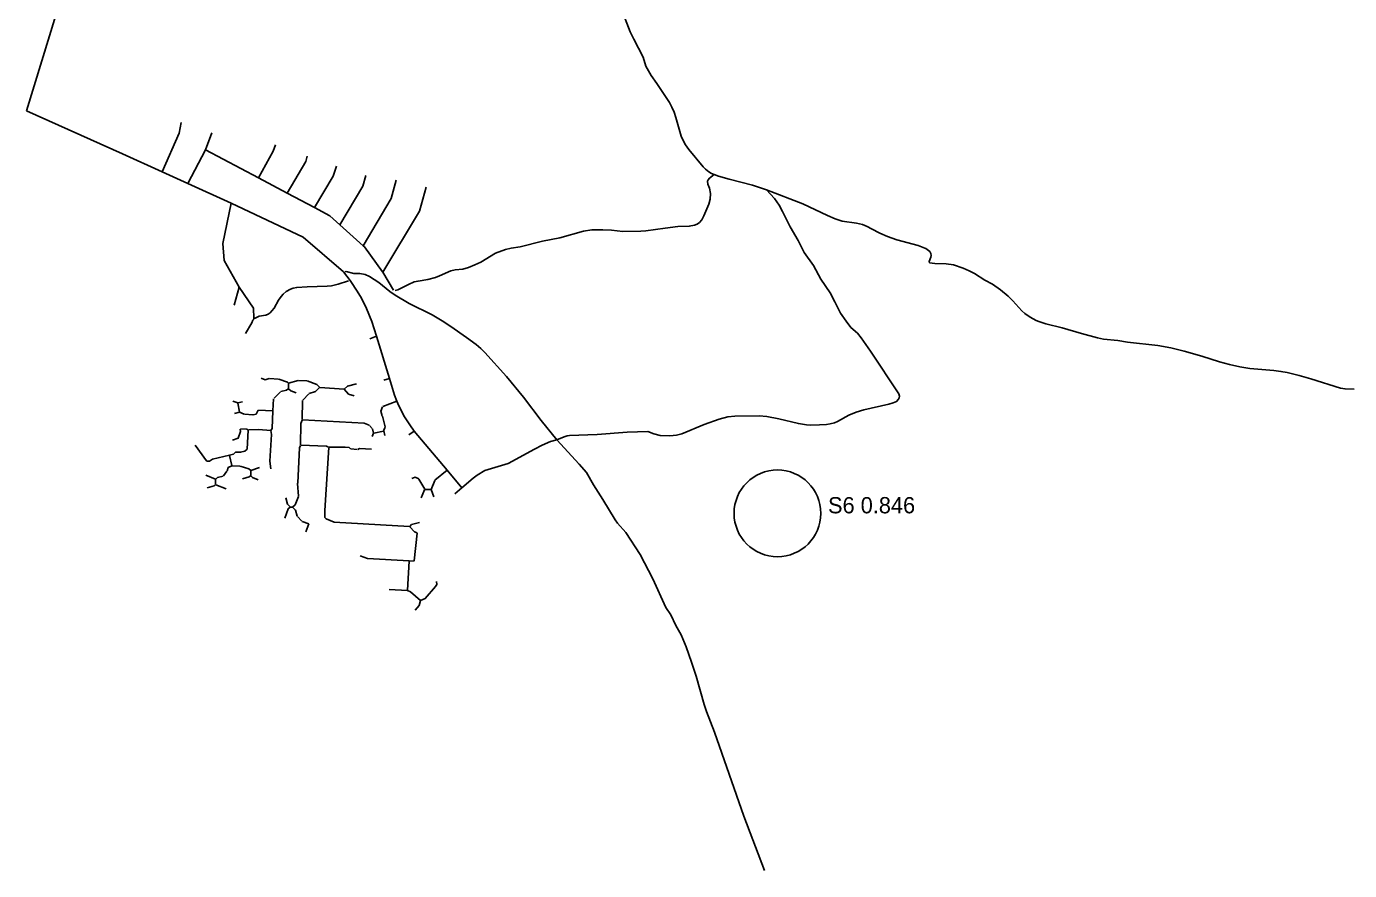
# Model space of a CAD drawing. Header units: metres. Extents: x 432891 to 477890, y 2556094 to 2581523.
# Drawn here: x 452797 to 456458, y 2564037 to 2566372 of the extents above; entities that cross this region are included whole.
import ezdxf

# ---------------------------------------------------------------- set-up
doc = ezdxf.new("R2010")
doc.units = ezdxf.units.M
doc.layers.add('W10_PIPE_DN200', color=8, linetype='Continuous')
doc.layers.add('W10_STP_CANDIDATES', color=5, linetype='Continuous')

msp = doc.modelspace()

# ---------------------------------------------------------------- linework, layer by layer
at = {"layer": 'W10_PIPE_DN200'}
for points in [[(452921.1, 2566543), (452797.3, 2566139)], [(454428.3, 2566493), (454428.9, 2566489.9), (454435.2, 2566451.4), (454442.9, 2566421.8), (454467.7, 2566357.7), (454477.3, 2566337.3), (454503.1, 2566287.2), (454511.1, 2566262.5), (454525.2, 2566236.4), (454541.7, 2566214.1), (454576.1, 2566161.4), (454582.9, 2566149.3), (454589.3, 2566134.6), (454594.1, 2566120.3), (454609.1, 2566068.6), (454614.2, 2566056.2), (454620.6, 2566044.2), (454629.9, 2566031.6), (454669.1, 2565984.2), (454676, 2565976.9), (454684.8, 2565969.7), (454693, 2565965.2), (454700.1, 2565962.4)], [(453063.1, 2566020.2), (452797.3, 2566139)], [(453225.1, 2566106.1), (453219.4, 2566077), (453172.5, 2565970.3)], [(453310.2, 2566078.1), (453293, 2566031.1)], [(453293, 2566031.1), (453243.4, 2565937.9)], [(453293, 2566031.1), (453439.2, 2565953.5)], [(453486.2, 2566044.3), (453479.9, 2566026.7), (453439.2, 2565953.5)], [(453172.5, 2565970.3), (453063.1, 2566020.2)], [(453574.2, 2566013.7), (453570.1, 2565998.7), (453518.8, 2565911.2)], [(453654.8, 2565986), (453646.1, 2565958.3), (453593.9, 2565871.3)], [(453243.4, 2565937.9), (453172.5, 2565970.3)], [(453439.2, 2565953.5), (453518.8, 2565911.2)], [(453735.8, 2565959.9), (453727.7, 2565930.7), (453664.6, 2565823.3)], [(454700.1, 2565962.4), (454687.4, 2565952.4), (454683.5, 2565947.9), (454681.8, 2565944.1), (454682.5, 2565935.9), (454686.9, 2565924.5), (454689.6, 2565910.3), (454689, 2565894.2), (454685.2, 2565880.1), (454671.8, 2565848.1), (454665.9, 2565837.2), (454659.5, 2565830.1), (454652.7, 2565825.5), (454645.7, 2565822.6), (454631, 2565819.6), (454599.8, 2565818.8), (454564.3, 2565814.5), (454510.6, 2565806.6), (454497.1, 2565805.6), (454447.6, 2565805.2), (454416.2, 2565808.5), (454391.9, 2565809.9), (454361.9, 2565809.2), (454338.5, 2565805.4), (454273.1, 2565786.9), (454225.1, 2565778.2), (454163.5, 2565762.6), (454138.6, 2565758.9), (454122.7, 2565755.5), (454095.3, 2565744.5), (454054.7, 2565720.2), (454037.8, 2565712.2), (454020.3, 2565705.1), (454004.3, 2565700.9), (453983.1, 2565698.5), (453971, 2565695.8), (453940.4, 2565681.8), (453929, 2565677.6), (453907.8, 2565671.7), (453880.9, 2565667.7), (453870, 2565665.2), (453854.3, 2565658.6), (453824.6, 2565643.2), (453817, 2565641.2)], [(454844.8, 2565920.1), (454806, 2565933), (454741.5, 2565949.5), (454712.3, 2565958), (454700.1, 2565962.4)], [(453363.6, 2565883), (453243.4, 2565937.9)], [(453820.3, 2565946.7), (453806.5, 2565896.6), (453728.8, 2565765.3)], [(453903.1, 2565927.1), (453884.8, 2565861.5), (453783.6, 2565691.9)], [(454516, 2565251.4), (454532.9, 2565245), (454550.4, 2565240.5), (454577.4, 2565239.5), (454595.6, 2565241.2), (454610.4, 2565245.4), (454672.4, 2565270.9), (454713.5, 2565285.9), (454738, 2565291.8), (454757.4, 2565294), (454824.1, 2565294.4), (454846.1, 2565292.8), (454878.8, 2565286.5), (454932.9, 2565273.4), (454955, 2565269.9), (454965.4, 2565269.2), (454991.8, 2565269.7), (455010.9, 2565271.2), (455021, 2565272.7), (455033, 2565275.8), (455041.6, 2565279.2), (455072.7, 2565296.4), (455093.2, 2565305.2), (455114.1, 2565311.5), (455182.8, 2565326.8), (455195.1, 2565330.5), (455204.5, 2565334.9), (455209.9, 2565340.5), (455211.9, 2565344.5), (455212.7, 2565349.1), (455210.8, 2565355.5), (455132.4, 2565473.9), (455106.8, 2565510.6), (455096.2, 2565523.2), (455077.8, 2565539.6), (455064.7, 2565556.3), (455049.8, 2565578.7), (455033.6, 2565610.5), (455020.9, 2565635.3), (454994.9, 2565672.9), (454974.5, 2565710.6), (454949.1, 2565747.2), (454932.6, 2565779.7), (454909.9, 2565818), (454889.3, 2565860.4), (454879.7, 2565877.7), (454866.7, 2565896), (454844.8, 2565920.1)], [(454844.8, 2565920.1), (454945.4, 2565881.4), (455013.2, 2565848.9), (455034.3, 2565839.7), (455053.9, 2565833.9), (455094.1, 2565827.8), (455109.9, 2565824.3), (455123.4, 2565819), (455135.6, 2565812.1), (455158, 2565799.9), (455179.7, 2565790.6), (455205.7, 2565782.1), (455264, 2565765.7), (455282.9, 2565759.1), (455285.6, 2565757.5), (455296.2, 2565749.5), (455299.6, 2565743.8), (455299.9, 2565738.7), (455299.1, 2565734.2), (455295, 2565721.5), (455296.1, 2565718.4), (455310.8, 2565716.3), (455341.4, 2565715.7), (455362.4, 2565712.2), (455388.5, 2565703.4), (455405.5, 2565696.2), (455420.3, 2565688.7), (455448.8, 2565670.1), (455469.7, 2565659.5), (455492.5, 2565643.8), (455513.6, 2565626), (455526.6, 2565612.9), (455551.6, 2565585.3), (455559.2, 2565578.3), (455574, 2565567.8), (455590.6, 2565558.8), (455598.3, 2565555.4), (455617.3, 2565549.4), (455662.4, 2565538.1), (455715.9, 2565522.4), (455760.9, 2565510.5), (455777.1, 2565507.1), (455816.4, 2565503.3), (455843.9, 2565498.8), (455927, 2565489.6), (455963.4, 2565482.7), (456000, 2565473.6), (456048.8, 2565459.6), (456097.9, 2565443.8), (456125.9, 2565436.4), (456154.6, 2565430.1), (456182.3, 2565425.8), (456248, 2565420.4), (456267.8, 2565417.8), (456284.8, 2565414.7), (456318.5, 2565406.2), (456350.7, 2565397.1), (456433, 2565371.7), (456445.5, 2565369.2), (456470.7, 2565368.8)], [(453340.7, 2565771.8), (453363.6, 2565883)], [(453674.2, 2565693.2), (453562.6, 2565789.1), (453363.6, 2565883)], [(453518.8, 2565911.2), (453593.9, 2565871.3)], [(453593.9, 2565871.3), (453636.6, 2565848.6), (453664.6, 2565823.3)], [(453664.6, 2565823.3), (453728.8, 2565765.3)], [(453386, 2565650.5), (453344.6, 2565724.3), (453340.7, 2565771.8)], [(453728.8, 2565765.3), (453732.2, 2565762.2), (453782.8, 2565693.2), (453783.6, 2565691.9)], [(453692.5, 2565669.5), (453674.2, 2565693.2)], [(453802.6, 2565639.2), (453771.9, 2565663.5), (453746.7, 2565680.4), (453734.6, 2565686), (453719.2, 2565689), (453702.8, 2565688.6), (453681.8, 2565693.9), (453678.9, 2565693.6)], [(453688.4, 2565668.2), (453659.8, 2565658.7), (453640.9, 2565654.6), (453629, 2565653.6), (453573.8, 2565652), (453545.2, 2565650.1), (453535.1, 2565648.1), (453527.6, 2565645.5), (453515.9, 2565639.1), (453507.2, 2565631.5), (453501.7, 2565625.4), (453494.5, 2565615.2), (453482.9, 2565593.1), (453476.5, 2565584.9), (453471.6, 2565580.1), (453465.7, 2565576.2), (453459.2, 2565573.5), (453440.7, 2565570.3), (453432.3, 2565566.1), (453430.4, 2565564.9)], [(453692.5, 2565669.5), (453694.7, 2565666.2)], [(453766.2, 2565515), (453752.9, 2565556.2), (453738.5, 2565591.8), (453724, 2565620.3), (453712.6, 2565640.2), (453694.7, 2565666.2)], [(453783.6, 2565691.9), (453813.2, 2565642.5)], [(453386, 2565650.5), (453372.2, 2565601.3)], [(453426.4, 2565564.8), (453425.6, 2565593), (453386, 2565650.5)], [(454014.3, 2565511.5), (453971.4, 2565541.9), (453947.5, 2565557.8), (453919.3, 2565573.9), (453855.8, 2565605.5), (453817.4, 2565628.8), (453802.6, 2565639.2)], [(453403, 2565522.4), (453420.7, 2565552.2), (453423.8, 2565559.7)], [(453426.5, 2565562.7), (453423.8, 2565559.7)], [(453426.4, 2565564.8), (453430.4, 2565564.9)], [(453426.5, 2565562.7), (453426.4, 2565564.8)], [(453747.6, 2565507.5), (453766.2, 2565515)], [(453801.4, 2565397.9), (453766.2, 2565515)], [(454264.5, 2565228.8), (454221.3, 2565281.5), (454172, 2565346.7), (454125.4, 2565403.7), (454065.1, 2565470.3), (454054.5, 2565481), (454041.3, 2565492.2), (454014.3, 2565511.5)], [(453446.7, 2565398.8), (453457.7, 2565394.8), (453468.7, 2565397.8)], [(453494.7, 2565395.9), (453469.7, 2565397.8)], [(453495.7, 2565395.8), (453519.7, 2565387.8), (453522.7, 2565384.8)], [(453521.7, 2565369.8), (453516.7, 2565365.8), (453500.7, 2565361.8)], [(453548.7, 2565392.8), (453522.7, 2565384.8)], [(453522.7, 2565384.8), (453522.7, 2565370.8)], [(453522.7, 2565369.8), (453528.7, 2565363.8), (453543.7, 2565358.8)], [(453572.7, 2565391.9), (453549.7, 2565392.8)], [(453573.7, 2565391.8), (453600.7, 2565381.8), (453607.7, 2565373.8)], [(453607.7, 2565372.8), (453596.7, 2565361.8), (453579.7, 2565356.8)], [(453608.7, 2565372.8), (453676.7, 2565368.8)], [(453710.7, 2565383.8), (453685.7, 2565376.8), (453676.7, 2565368.8)], [(453676.7, 2565368.8), (453688.7, 2565354.8), (453703.7, 2565349.8)], [(453786.3, 2565393.9), (453801.4, 2565397.9)], [(453822.1, 2565335.7), (453815.4, 2565352.4), (453801.4, 2565397.9)], [(453368.7, 2565335.8), (453381.7, 2565330.8)], [(453381.7, 2565330.8), (453394.7, 2565333.8)], [(453386.5, 2565305.8), (453381.9, 2565329.8)], [(453480.7, 2565341.8), (453479.1, 2565308.9)], [(453482.4, 2565343.5), (453500, 2565361.1)], [(453560.7, 2565336.8), (453559.7, 2565284.8)], [(453562.4, 2565338.5), (453578.9, 2565356.1)], [(453822.1, 2565335.7), (453783.6, 2565320.2)], [(453870.3, 2565252.5), (453857.8, 2565269.6), (453843.5, 2565292.1), (453827.3, 2565322.8), (453822.1, 2565335.7)], [(453372.7, 2565300.8), (453386.7, 2565304.8)], [(453386.7, 2565304.8), (453399.7, 2565299.8)], [(453400.7, 2565299.7), (453423.7, 2565297.9)], [(453438.7, 2565310.8), (453432.7, 2565299.8), (453424.7, 2565297.8)], [(453478.1, 2565308.9), (453439.7, 2565310.8)], [(453479.1, 2565308.9), (453476.7, 2565259.8), (453473.7, 2565253.8)], [(453782.7, 2565319.8), (453777.7, 2565307.8), (453781.7, 2565294.8)], [(453789.4, 2565264.8), (453782, 2565293.9)], [(453410.7, 2565254.8), (453407.7, 2565202.8), (453401.7, 2565196.8), (453389.7, 2565193.8), (453375.7, 2565193.8), (453369.7, 2565188.8), (453358.6, 2565186.1)], [(453388.7, 2565257.8), (453389.7, 2565251.8), (453382.7, 2565232.8), (453367.7, 2565227.8)], [(453389.7, 2565258.8), (453406.7, 2565257.8), (453409.7, 2565255.8)], [(453411.7, 2565255.8), (453439.7, 2565256.8), (453473.7, 2565253.8)], [(453473.7, 2565253.8), (453475.7, 2565242.8), (453470.7, 2565169.8), (453473.7, 2565147.8)], [(453559.7, 2565282.8), (453556.7, 2565273.8), (453555.7, 2565214.8)], [(453560.7, 2565283.8), (453731.7, 2565274.8), (453745.7, 2565268.8)], [(453746.4, 2565268.1), (453754, 2565259.6)], [(453754.7, 2565258.8), (453757.7, 2565246.8)], [(453789.7, 2565263.8), (453785.7, 2565254.8), (453786.1, 2565252.9)], [(453757.7, 2565246.8), (453753.7, 2565237.8)], [(453758.6, 2565247.1), (453785.1, 2565252.7)], [(453786.1, 2565252.9), (453788.7, 2565240.8)], [(453855.2, 2565242.5), (453870.3, 2565252.5)], [(453960.8, 2565144.4), (453870.3, 2565252.5)], [(454001.8, 2565095.2), (454033, 2565122.4), (454044.3, 2565131), (454065.5, 2565143.1), (454130.1, 2565163.1), (454202.6, 2565202.5), (454224.5, 2565213.6), (454247.5, 2565224.1), (454264.5, 2565228.8)], [(454264.5, 2565228.8), (454284.8, 2565236.9), (454293.1, 2565239.4), (454300, 2565240.2), (454376.1, 2565243.1), (454459.4, 2565250), (454516, 2565251.4)], [(454838.8, 2564036.6), (454782.1, 2564187.5), (454700.8, 2564419.1), (454678.9, 2564476.3), (454672.6, 2564495.9), (454650, 2564574.5), (454637.3, 2564613.6), (454622.5, 2564655.6), (454608.7, 2564689), (454593.9, 2564714.9), (454579.6, 2564743.7), (454566.3, 2564764.4), (454530.6, 2564843.8), (454495, 2564911.5), (454455.3, 2564971.8), (454432.8, 2564998.1), (454426.1, 2565007.4), (454392.1, 2565063.4), (454366.3, 2565104), (454346.4, 2565138), (454326.9, 2565161.1), (454264.5, 2565228.8)], [(453295.1, 2565170.6), (453264.2, 2565214)], [(453358.6, 2565186.1), (453311.7, 2565174.8), (453303.7, 2565169.8), (453295.7, 2565169.8)], [(453365.4, 2565157.8), (453358.8, 2565185.2)], [(453555.7, 2565212.8), (453552.7, 2565205.8), (453547.7, 2565109.8)], [(453556.7, 2565213.8), (453627.7, 2565210.8), (453632.7, 2565207.8)], [(453633.7, 2565206.8), (453622.7, 2565032.8), (453622.7, 2565013.8), (453626.7, 2565009.8), (453648.7, 2565000.8), (453856.7, 2564988.8)], [(453634.7, 2565207.8), (453678.7, 2565207.8), (453689.7, 2565206.8), (453693.7, 2565203.8)], [(453694.7, 2565203.8), (453712.7, 2565202)], [(453751.7, 2565202.8), (453718.7, 2565204.8), (453713.7, 2565201.8)], [(453365.7, 2565156.8), (453355.7, 2565151.8), (453352.7, 2565142.8)], [(453366.7, 2565156.8), (453387.7, 2565155.8)], [(453388.7, 2565155.8), (453412.7, 2565147.8), (453417.7, 2565143.8)], [(453441.7, 2565151.8), (453417.7, 2565143.8)], [(453417.7, 2565143.8), (453417.7, 2565129.8)], [(453960.8, 2565144.4), (453927.4, 2565116.5)], [(454001.8, 2565095.2), (453960.8, 2565144.4)], [(453293.7, 2565130.8), (453320.7, 2565119.8)], [(453320.7, 2565118.8), (453320.7, 2565104.8)], [(453341.7, 2565127.8), (453325.7, 2565123.8), (453321.7, 2565119.8)], [(453342.3, 2565128.6), (453352.1, 2565142)], [(453416.7, 2565128.8), (453413.7, 2565125.8), (453394.7, 2565120.8)], [(453417.7, 2565128.8), (453422.7, 2565123.8), (453438.7, 2565117.8)], [(453547.7, 2565109.8), (453546.8, 2565107.8)], [(453546.8, 2565107.8), (453549.5, 2565072.8)], [(453863.7, 2565121.8), (453872.7, 2565124.8), (453882.7, 2565120.8)], [(453899.2, 2565091.7), (453883.1, 2565119.9)], [(453926.7, 2565115.8), (453916.7, 2565090.8)], [(453319.7, 2565103.8), (453316.7, 2565100.8), (453297.7, 2565095.8)], [(453321.7, 2565103.8), (453349.7, 2565092.8)], [(453549.7, 2565071.8), (453540.7, 2565048.8), (453533.7, 2565041.8)], [(453898.7, 2565089.8), (453889.7, 2565067.8)], [(453899.7, 2565090.8), (453916.7, 2565090.8)], [(453916.7, 2565090.8), (453924.7, 2565070.8)], [(454001.8, 2565095.2), (453982.5, 2565079)], [(453526.7, 2565041.8), (453521.7, 2565037.8), (453511.7, 2565011.8)], [(453514.7, 2565067.8), (453519.7, 2565050.8), (453526.7, 2565042.8)], [(453527.7, 2565041.8), (453533.7, 2565041.8)], [(453533.7, 2565041.8), (453541.7, 2565033.8), (453546.7, 2565016.8)], [(453559, 2565003.6), (453547.4, 2565016.1)], [(453559.7, 2565002.8), (453578.7, 2564995.8)], [(453884.7, 2564999.8), (453862.7, 2564993.8), (453857.7, 2564988.8)], [(453578.7, 2564995.8), (453570.7, 2564973.8)], [(453857.7, 2564987.8), (453870.7, 2564973.8), (453878.7, 2564970.8)], [(453869.8, 2564893.8), (453878.5, 2564969.8)], [(453720.7, 2564907.8), (453740.7, 2564899.8), (453856.1, 2564893.5)], [(453851.7, 2564812.8), (453856, 2564892.6)], [(453856.1, 2564893.5), (453869.7, 2564892.8)], [(453800.7, 2564813.8), (453851.7, 2564811.8)], [(453931.7, 2564836.8), (453932.7, 2564827.8), (453928.7, 2564822.8), (453900.7, 2564789.8), (453887.7, 2564783.8)], [(453851.7, 2564811.8), (453859.7, 2564807.8), (453887.7, 2564783.8)], [(453887.7, 2564783.8), (453883.7, 2564769.8), (453872.7, 2564756.8)]]:
    msp.add_lwpolyline(points, dxfattribs=at)
at = {"layer": 'W10_STP_CANDIDATES'}
msp.add_circle((454875, 2565025), 120, dxfattribs=at)

# ---------------------------------------------------------------- texts
msp.add_text('S6 0.846', height=45, dxfattribs=at).set_placement((455015, 2565025))

doc.saveas('drawing.dxf')
